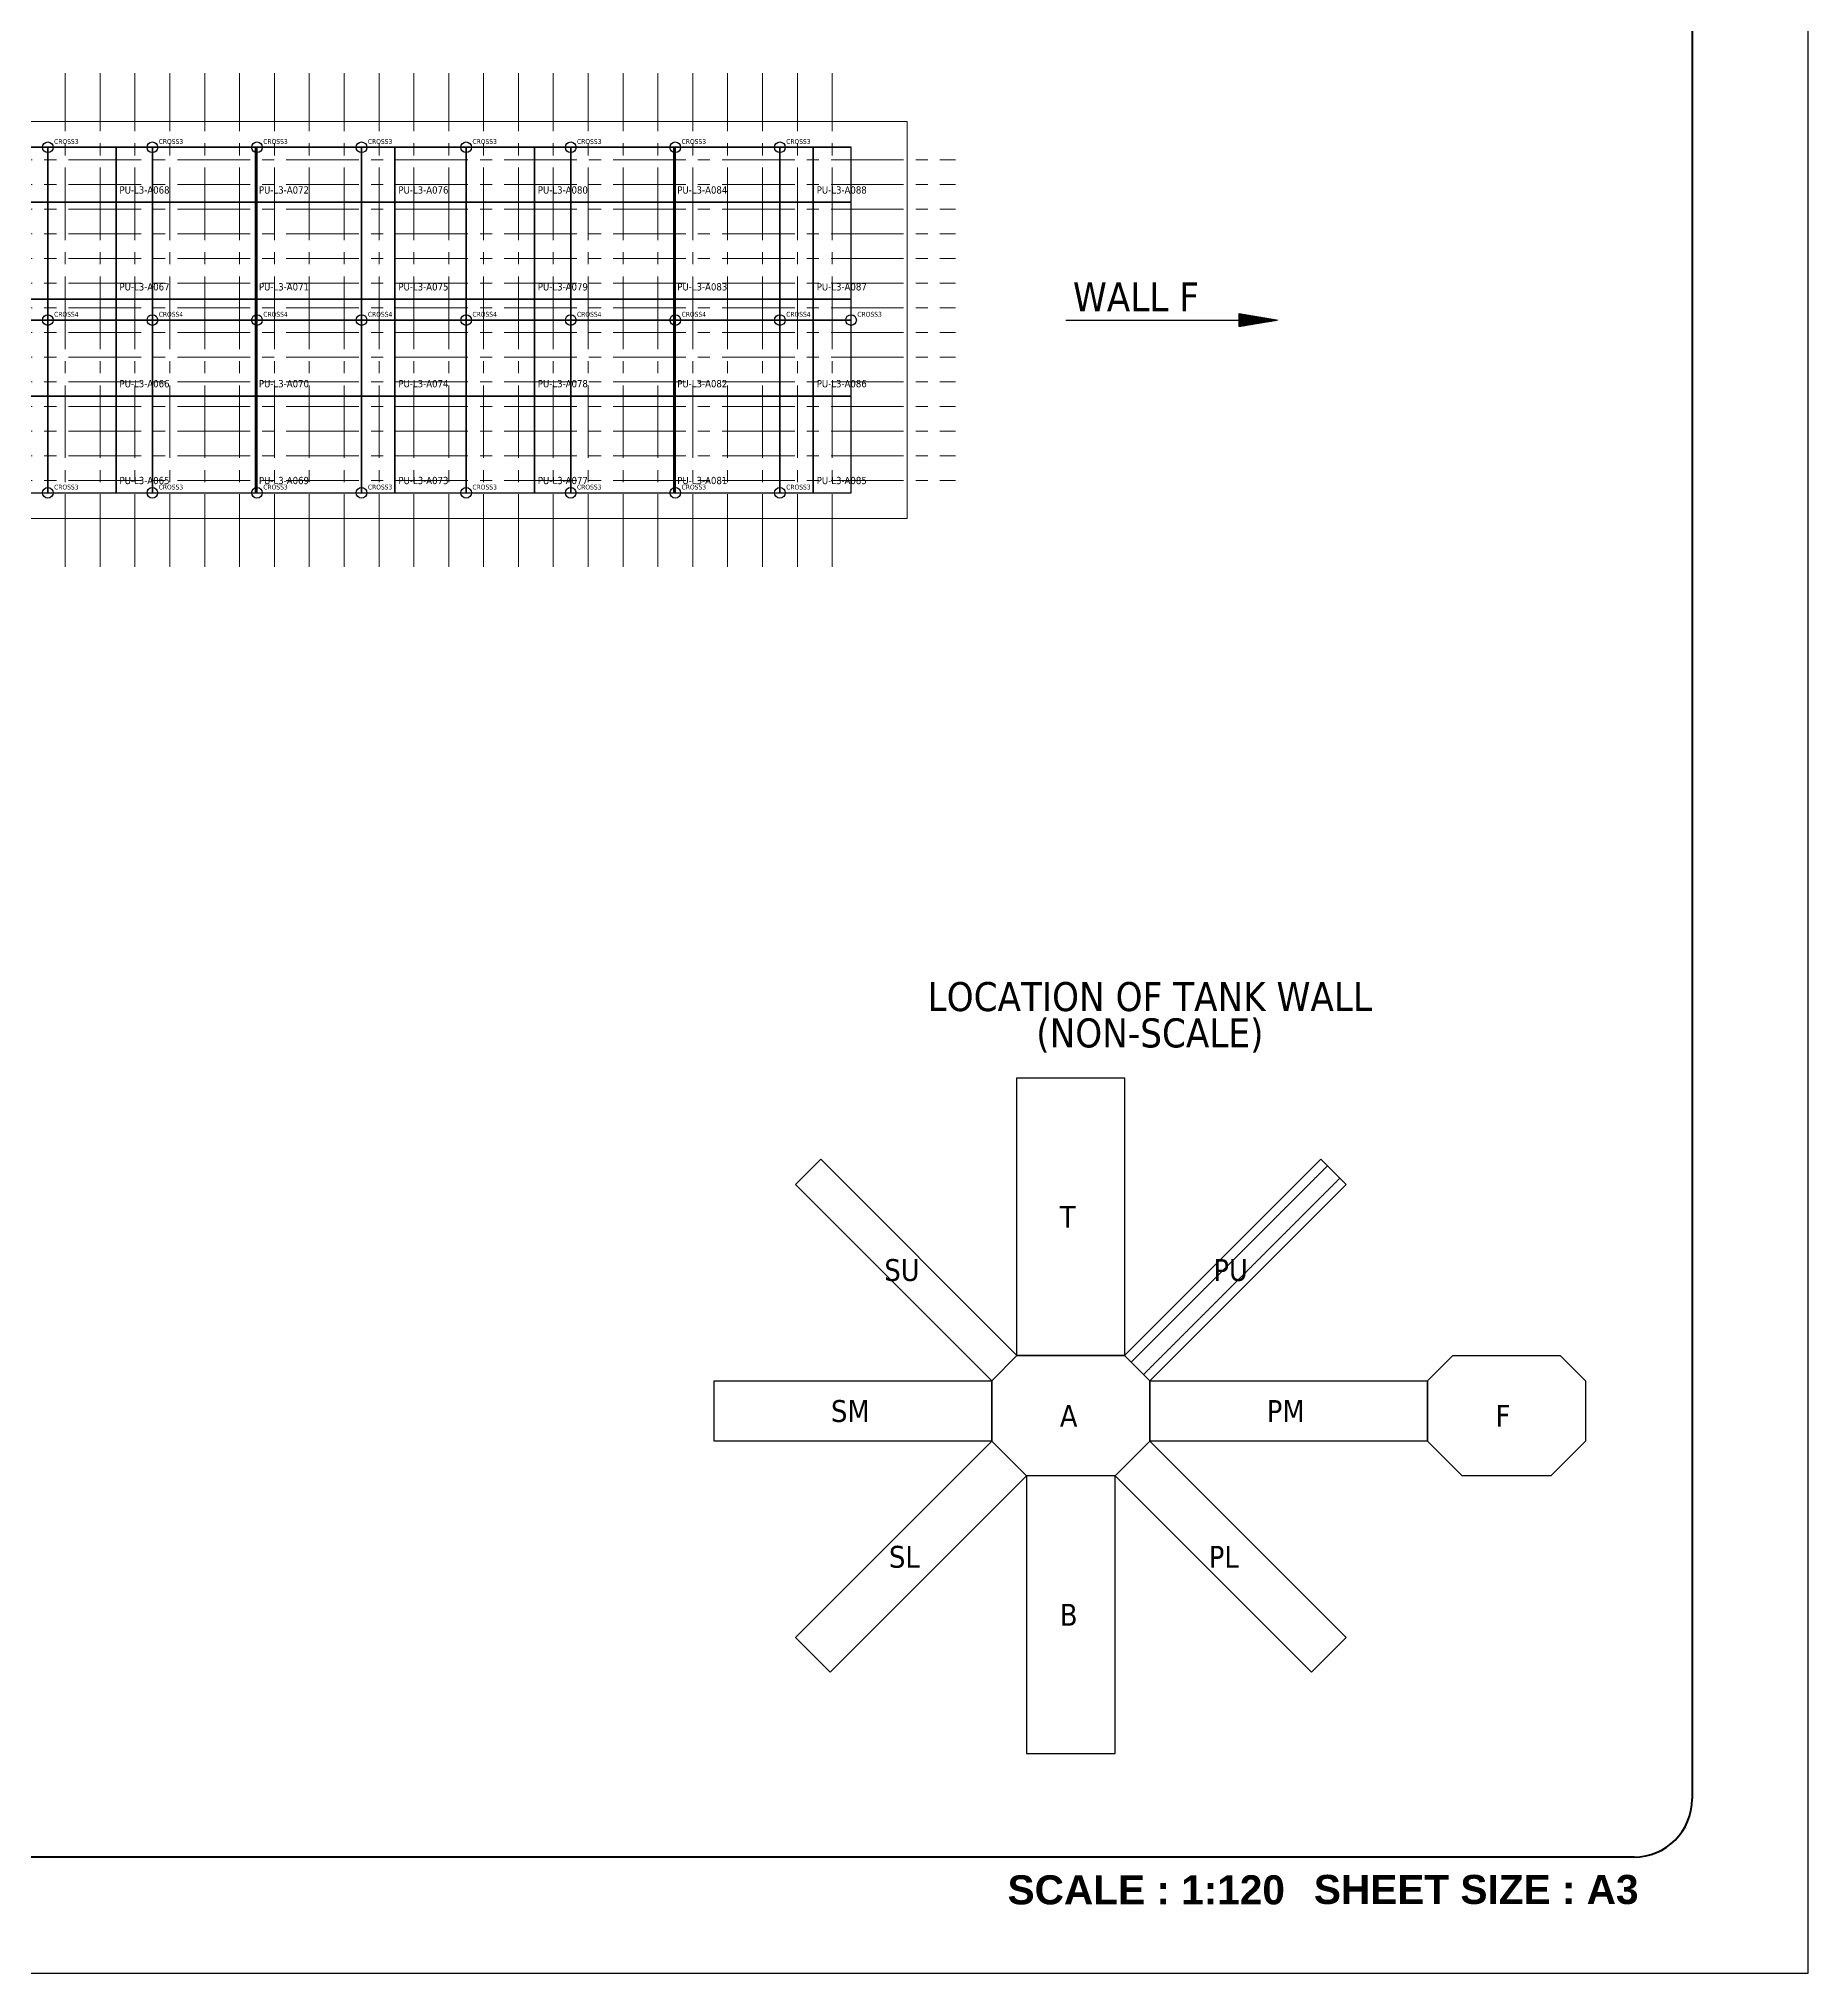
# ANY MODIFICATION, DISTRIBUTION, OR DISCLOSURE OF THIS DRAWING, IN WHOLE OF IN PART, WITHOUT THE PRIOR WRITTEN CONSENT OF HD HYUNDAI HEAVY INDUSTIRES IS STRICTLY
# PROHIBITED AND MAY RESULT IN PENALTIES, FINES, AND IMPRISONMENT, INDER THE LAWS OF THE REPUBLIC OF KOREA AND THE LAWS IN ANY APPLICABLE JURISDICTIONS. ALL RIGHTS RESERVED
# Model space of a CAD drawing. Extents: x 0 to 50400, y 0 to 35640.
# Drawn here: x 32126 to 50400, y 0 to 19975 of the extents above; entities that cross this region are included whole.
import ezdxf
from ezdxf.enums import TextEntityAlignment as Align

# ---------------------------------------------------------------- set-up
doc = ezdxf.new("R2010")
doc.units = 0
doc.linetypes.add('CENTER2', pattern=[225, 150, -25, 25, -25])
for name, color, linetype, lineweight in [('ACS_AREA_L3', 6, 'Continuous', 25), ('ACS_CROSS3', 200, 'Continuous', 25), ('ACS_CROSS4', 206, 'Continuous', 25), ('ACS_LABEL', 7, 'Continuous', 25), ('ACS_LINE_H', 30, 'Continuous', 25), ('ACS_LINE_V', 30, 'Continuous', 25), ('KC-2B Membrane Sheet UM', 181, 'Continuous', 25), ('KC-2B Non Scale View', 253, 'Continuous', 25), ('KC-2B Steel Wall', 7, 'Continuous', 20), ('KC-2B Wall Name', 3, 'Continuous', 25)]:
    doc.layers.add(name, color=color, linetype=linetype, lineweight=lineweight)
doc.layers.add('MULTI-PLOT-AREA', color=2, linetype='Continuous', plot=False)
doc.layers.add('New Scale Title', color=7, linetype='Continuous')
doc.styles.add('arial', font='Arial Bold.ttf')
doc.styles.add('Default', font='Tahoma.ttf')

# ---------------------------------------------------------------- blocks, each defined once
blk = doc.blocks.new('MULTI-PLOT-AREA')
at = {"layer": 'MULTI-PLOT-AREA'}
blk.add_lwpolyline([(0, 0), (1, 0), (1, 1), (0, 1)], close=True, dxfattribs=at)

msp = doc.modelspace()

# ---------------------------------------------------------------- hatches: boundary and pattern name
at = {"layer": 'KC-2B Non Scale View', "extrusion": (0, 0, -1)}
h = msp.add_hatch(dxfattribs=at)
h.set_pattern_fill('WALLCHECK', color=256, scale=0.090198, angle=90, style=0, pattern_type=2)
h.set_pattern_definition([(135, (748383.48, 5135.06), (-127.559853, -127.559853), [9.0198437, -0.0090198])])
h.paths.add_polyline_path([(-43339, 6378), (-45366, 8406), (-45627, 8144), (-43600, 6117)])
at = {"layer": 'KC-2B Wall Name', "extrusion": (0, 0, -1)}
h = msp.add_hatch(dxfattribs=at)
h.set_pattern_fill('SLOPELINE', color=256, scale=0.75, angle=90, style=0, pattern_type=2)
h.set_pattern_definition([(135, (422163.9903, 15963.925), (-0.5303300859, -0.5303300859), [75, -0.075])])
h.paths.add_polyline_path([(-44521, 17003), (-44521, 17137), (-44918, 17070)])

# ---------------------------------------------------------------- linework, layer by layer
at = {"layer": 'ACS_AREA_L3'}
for points in [[(31485, 18286), (32925, 18286), (32925, 18854), (31485, 18854)], [(32925, 18286), (34365, 18286), (34365, 18854), (32925, 18854)], [(34365, 18286), (35805, 18286), (35805, 18854), (34365, 18854)], [(35805, 18286), (37245, 18286), (37245, 18854), (35805, 18854)], [(37245, 18286), (38685, 18286), (38685, 18854), (37245, 18854)], [(38685, 18286), (40125, 18286), (40125, 18854), (38685, 18854)], [(40125, 18286), (40515, 18286), (40515, 18854), (40125, 18854)], [(31485, 17286), (32925, 17286), (32925, 18286), (31485, 18286)], [(32925, 17286), (34365, 17286), (34365, 18286), (32925, 18286)], [(34365, 17286), (35805, 17286), (35805, 18286), (34365, 18286)], [(35805, 17286), (37245, 17286), (37245, 18286), (35805, 18286)], [(37245, 17286), (38685, 17286), (38685, 18286), (37245, 18286)], [(38685, 17286), (40125, 17286), (40125, 18286), (38685, 18286)], [(40125, 17286), (40515, 17286), (40515, 18286), (40125, 18286)], [(31485, 16286), (32925, 16286), (32925, 17286), (31485, 17286)], [(32925, 16286), (34365, 16286), (34365, 17286), (32925, 17286)], [(34365, 16286), (35805, 16286), (35805, 17286), (34365, 17286)], [(35805, 16286), (37245, 16286), (37245, 17286), (35805, 17286)], [(37245, 16286), (38685, 16286), (38685, 17286), (37245, 17286)], [(38685, 16286), (40125, 16286), (40125, 17286), (38685, 17286)], [(40125, 16286), (40515, 16286), (40515, 17286), (40125, 17286)], [(31485, 15286), (32925, 15286), (32925, 16286), (31485, 16286)], [(32925, 15286), (34365, 15286), (34365, 16286), (32925, 16286)], [(34365, 15286), (35805, 15286), (35805, 16286), (34365, 16286)], [(35805, 15286), (37245, 15286), (37245, 16286), (35805, 16286)], [(37245, 15286), (38685, 15286), (38685, 16286), (37245, 16286)], [(38685, 15286), (40125, 15286), (40125, 16286), (38685, 16286)], [(40125, 15286), (40515, 15286), (40515, 16286), (40125, 16286)]]:
    msp.add_lwpolyline(points, close=True, dxfattribs=at)
at = {"layer": 'ACS_CROSS3'}
for centre in [(32220, 18854), (33300, 18854), (34380, 18854), (35460, 18854), (36540, 18854), (37620, 18854), (38700, 18854), (39780, 18854), (40515, 17070), (32220, 15286), (33300, 15286), (34380, 15286), (35460, 15286), (36540, 15286), (37620, 15286), (38700, 15286), (39780, 15286)]:
    msp.add_circle(centre, 55, dxfattribs=at)
at = {"layer": 'ACS_CROSS4'}
for centre in [(32220, 17070), (33300, 17070), (34380, 17070), (35460, 17070), (36540, 17070), (37620, 17070), (38700, 17070), (39780, 17070)]:
    msp.add_circle(centre, 55, dxfattribs=at)
at = {"layer": 'ACS_LINE_H'}
for p, q in [((31485, 18854), (32925, 18854)), ((32925, 18854), (34365, 18854)), ((34365, 18854), (35805, 18854)), ((35805, 18854), (37245, 18854)), ((37245, 18854), (38685, 18854)), ((38685, 18854), (40125, 18854)), ((40125, 18854), (40515, 18854)), ((31485, 17070), (32925, 17070)), ((32925, 17070), (34365, 17070)), ((34365, 17070), (35805, 17070)), ((35805, 17070), (37245, 17070)), ((37245, 17070), (38685, 17070)), ((38685, 17070), (40125, 17070)), ((40125, 17070), (40515, 17070)), ((31485, 15286), (32925, 15286)), ((32925, 15286), (34365, 15286)), ((34365, 15286), (35805, 15286)), ((35805, 15286), (37245, 15286)), ((37245, 15286), (38685, 15286)), ((38685, 15286), (40125, 15286)), ((40125, 15286), (40515, 15286))]:
    msp.add_line(p, q, dxfattribs=at)
at = {"layer": 'ACS_LINE_V'}
for p, q in [((32220, 18286), (32220, 18854)), ((33300, 18286), (33300, 18854)), ((34380, 18286), (34380, 18854)), ((35460, 18286), (35460, 18854)), ((36540, 18286), (36540, 18854)), ((37620, 18286), (37620, 18854)), ((38700, 18286), (38700, 18854)), ((39780, 18286), (39780, 18854)), ((40515, 18286), (40515, 18854)), ((32220, 17286), (32220, 18286)), ((33300, 17286), (33300, 18286)), ((34380, 17286), (34380, 18286)), ((35460, 17286), (35460, 18286)), ((36540, 17286), (36540, 18286)), ((37620, 17286), (37620, 18286)), ((38700, 17286), (38700, 18286)), ((39780, 17286), (39780, 18286)), ((40515, 17286), (40515, 18286)), ((32220, 16286), (32220, 17286)), ((33300, 16286), (33300, 17286)), ((34380, 16286), (34380, 17286)), ((35460, 16286), (35460, 17286)), ((36540, 16286), (36540, 17286)), ((37620, 16286), (37620, 17286)), ((38700, 16286), (38700, 17286)), ((39780, 16286), (39780, 17286)), ((40515, 16286), (40515, 17286)), ((32220, 15286), (32220, 16286)), ((33300, 15286), (33300, 16286)), ((34380, 15286), (34380, 16286)), ((35460, 15286), (35460, 16286)), ((36540, 15286), (36540, 16286)), ((37620, 15286), (37620, 16286)), ((38700, 15286), (38700, 16286)), ((39780, 15286), (39780, 16286)), ((40515, 15286), (40515, 16286))]:
    msp.add_line(p, q, dxfattribs=at)
at = {"layer": 'KC-2B Membrane Sheet UM', "linetype": 'Continuous'}
for p, q in [((32220, 18854), (31140, 18854)), ((32220, 17070), (32220, 18854)), ((33300, 18854), (32220, 18854)), ((32220, 18854), (32220, 17070)), ((33300, 17070), (33300, 18854)), ((34380, 18854), (33300, 18854)), ((33300, 18854), (33300, 17070)), ((34380, 17070), (34380, 18854)), ((35460, 18854), (34380, 18854)), ((34380, 18854), (34380, 17070)), ((35460, 17070), (35460, 18854)), ((36540, 18854), (35460, 18854)), ((35460, 18854), (35460, 17070)), ((36540, 17070), (36540, 18854)), ((37620, 18854), (36540, 18854)), ((36540, 18854), (36540, 17070)), ((37620, 17070), (37620, 18854)), ((38700, 18854), (37620, 18854)), ((37620, 18854), (37620, 17070)), ((38700, 17070), (38700, 18854)), ((39780, 18854), (38700, 18854)), ((38700, 18854), (38700, 17070)), ((39780, 17070), (39780, 18854)), ((40515, 18854), (39780, 18854)), ((39780, 18854), (39780, 17070)), ((40515, 17070), (40515, 18854)), ((9885, 17070), (40515, 17070)), ((40515, 17070), (9885, 17070)), ((32220, 15286), (32220, 17070)), ((32220, 17070), (32220, 15286)), ((33300, 15286), (33300, 17070)), ((33300, 17070), (33300, 15286)), ((34380, 15286), (34380, 17070)), ((34380, 17070), (34380, 15286)), ((35460, 15286), (35460, 17070)), ((35460, 17070), (35460, 15286)), ((36540, 15286), (36540, 17070)), ((36540, 17070), (36540, 15286)), ((37620, 15286), (37620, 17070)), ((37620, 17070), (37620, 15286)), ((38700, 15286), (38700, 17070)), ((38700, 17070), (38700, 15286)), ((39780, 15286), (39780, 17070)), ((39780, 17070), (39780, 15286)), ((40515, 15286), (40515, 17070)), ((31140, 15286), (32220, 15286)), ((32220, 15286), (33300, 15286)), ((33300, 15286), (34380, 15286)), ((34380, 15286), (35460, 15286)), ((35460, 15286), (36540, 15286)), ((36540, 15286), (37620, 15286)), ((37620, 15286), (38700, 15286)), ((38700, 15286), (39780, 15286)), ((39780, 15286), (40515, 15286))]:
    msp.add_line(p, q, dxfattribs=at)
at = {"layer": 'KC-2B Non Scale View', "linetype": 'Continuous', "extrusion": (0, 0, -1)}
for points in [[(-42228, 6378), (-42228, 9245), (-43339, 9245), (-43339, 6378)], [(-41967, 6117), (-39940, 8144), (-40201, 8406), (-42228, 6378)], [(-43339, 6378), (-45366, 8406), (-45627, 8144), (-43600, 6117)], [(-42326, 5135), (-41967, 5494), (-41967, 6117), (-42228, 6378), (-43339, 6378), (-43600, 6117), (-43600, 5494), (-43241, 5135)], [(-46826, 5135), (-46467, 5494), (-46467, 6117), (-46728, 6378), (-47839, 6378), (-48100, 6117), (-48100, 5494), (-47741, 5135)], [(-41967, 5494), (-39100, 5494), (-39100, 6117), (-41967, 6117)], [(-43600, 6117), (-46467, 6117), (-46467, 5494), (-43600, 5494)], [(-42326, 5135), (-40298, 3108), (-39940, 3467), (-41967, 5494)], [(-43600, 5494), (-45627, 3467), (-45268, 3108), (-43241, 5135)]]:
    msp.add_lwpolyline(points, close=True, dxfattribs=at)
at = {"layer": 'KC-2B Non Scale View', "linetype": 'Continuous'}
msp.add_lwpolyline([(42326, 5135), (42326, 2268), (43241, 2268), (43241, 5135)], close=True, dxfattribs=at)
at = {"layer": 'KC-2B Steel Wall', "linetype": 'CENTER2', "ltscale": 5}
for p, q in [((32400, 14521), (32400, 19619)), ((32760, 14521), (32760, 19619)), ((33120, 14521), (33120, 19619)), ((33480, 14521), (33480, 19619)), ((33840, 14521), (33840, 19619)), ((34200, 14521), (34200, 19619)), ((34560, 14521), (34560, 19619)), ((34920, 14521), (34920, 19619)), ((35280, 14521), (35280, 19619)), ((35640, 14521), (35640, 19619)), ((36000, 14521), (36000, 19619)), ((36360, 14521), (36360, 19619)), ((36720, 14521), (36720, 19619)), ((37080, 14521), (37080, 19619)), ((37440, 14521), (37440, 19619)), ((37800, 14521), (37800, 19619)), ((38160, 14521), (38160, 19619)), ((38520, 14521), (38520, 19619)), ((38880, 14521), (38880, 19619)), ((39240, 14521), (39240, 19619)), ((39600, 14521), (39600, 19619)), ((39960, 14521), (39960, 19619)), ((40320, 14521), (40320, 19619)), ((8808, 18725), (41593, 18725)), ((8808, 18470), (41593, 18470)), ((8808, 18216), (41593, 18216)), ((8808, 17961), (41593, 17961)), ((8808, 17707), (41593, 17707)), ((8808, 17452), (41593, 17452)), ((8808, 17197), (41593, 17197)), ((8808, 16943), (41593, 16943)), ((8808, 16688), (41593, 16688)), ((8808, 16434), (41593, 16434)), ((8808, 16179), (41593, 16179)), ((8808, 15924), (41593, 15924)), ((8808, 15670), (41593, 15670)), ((8808, 15415), (41593, 15415))]:
    msp.add_line(p, q, dxfattribs=at)
at = {"layer": 'KC-2B Steel Wall', "extrusion": (0, 0, -1)}
for p, q in [((9308, 19119), (41093, 19119)), ((41093, 19119), (41093, 15021)), ((41093, 15021), (9308, 15021))]:
    msp.add_line(p, q, dxfattribs=at)
at = {"layer": 'KC-2B Wall Name'}
msp.add_line((42731, 17070), (44521, 17070), dxfattribs=at)
at = {"layer": 'KC-2B Wall Name', "extrusion": (0, 0, -1)}
msp.add_lwpolyline([(-44521, 17003), (-44521, 17137), (-44918, 17070)], close=True, dxfattribs=at)
at = {"layer": 'New Scale Title', "color": 7, "linetype": 'Continuous', "lineweight": 40}
for p, q in [((49200, 33480), (49200, 1800)), ((48600, 1200), (1800, 1200))]:
    msp.add_line(p, q, dxfattribs=at)
msp.add_arc((48600, 1800), 600, 270, 0, dxfattribs=at)
msp.add_arc((48600, 1800), 600, 270, 0, dxfattribs=at)

# ---------------------------------------------------------------- block references
at = {"layer": 'New Scale Title', "lineweight": 5, "xscale": 50400, "yscale": 35640, "zscale": 1.2}
msp.add_blockref('MULTI-PLOT-AREA', (0, 0), dxfattribs=at)

# ---------------------------------------------------------------- texts
at = {"layer": 'ACS_CROSS3', "style": 'Default'}
for p in [(32285, 18889), (33365, 18889), (34445, 18889), (35525, 18889), (36605, 18889), (37685, 18889), (38765, 18889), (39845, 18889), (40580, 17105), (32285, 15321), (33365, 15321), (34445, 15321), (35525, 15321), (36605, 15321), (37685, 15321), (38765, 15321), (39845, 15321)]:
    msp.add_text('CROSS3', height=50, dxfattribs=at).set_placement(p)
at = {"layer": 'ACS_CROSS4', "style": 'Default'}
for p in [(32285, 17105), (33365, 17105), (34445, 17105), (35525, 17105), (36605, 17105), (37685, 17105), (38765, 17105), (39845, 17105)]:
    msp.add_text('CROSS4', height=50, dxfattribs=at).set_placement(p)
at = {"layer": 'ACS_LABEL', "style": 'Default'}
for s, p in [('PU-L3-A068', (32960, 18376)), ('PU-L3-A072', (34400, 18376)), ('PU-L3-A076', (35840, 18376)), ('PU-L3-A080', (37280, 18376)), ('PU-L3-A084', (38720, 18376)), ('PU-L3-A088', (40160, 18376)), ('PU-L3-A067', (32960, 17376)), ('PU-L3-A071', (34400, 17376)), ('PU-L3-A075', (35840, 17376)), ('PU-L3-A079', (37280, 17376)), ('PU-L3-A083', (38720, 17376)), ('PU-L3-A087', (40160, 17376)), ('PU-L3-A066', (32960, 16376)), ('PU-L3-A070', (34400, 16376)), ('PU-L3-A074', (35840, 16376)), ('PU-L3-A078', (37280, 16376)), ('PU-L3-A082', (38720, 16376)), ('PU-L3-A086', (40160, 16376)), ('PU-L3-A065', (32960, 15376)), ('PU-L3-A069', (34400, 15376)), ('PU-L3-A073', (35840, 15376)), ('PU-L3-A077', (37280, 15376)), ('PU-L3-A081', (38720, 15376)), ('PU-L3-A085', (40160, 15376))]:
    msp.add_text(s, height=75, dxfattribs=at).set_placement(p)
at = {"layer": 'KC-2B Non Scale View', "style": 'Default'}
for s, p in [('LOCATION OF TANK WALL', (43600, 9845)), ('(NON-SCALE)', (43600, 9470))]:
    msp.add_text(s, height=300, dxfattribs=at).set_placement(p, align=Align.BOTTOM_CENTER)
for s, height, p in [('T', 225, (42671, 7699)), ('SU', 225.5, (40859, 7149)), ('PU', 225.5, (44257, 7149)), ('SM', 225.5, (40308, 5693)), ('A', 225, (42671, 5644)), ('PM', 225.5, (44808, 5693)), ('F', 225, (47171, 5644)), ('SL', 225.5, (40907, 4188)), ('PL', 225.5, (44209, 4188)), ('B', 225, (42671, 3589))]:
    msp.add_text(s, height=height, dxfattribs=at).set_placement(p)
at = {"layer": 'KC-2B Wall Name', "style": 'Default'}
msp.add_text('WALL F', height=300, dxfattribs=at).set_placement((42806, 17070), align=Align.BOTTOM_LEFT)
at = {"layer": 'New Scale Title', "color": 2, "insert": (42131, 1012), "char_height": 300, "attachment_point": 1, "style": 'arial'}
msp.add_mtext('SCALE : 1:120', dxfattribs=at)
at = {"layer": 'New Scale Title', "color": 2, "insert": (45294, 1016), "char_height": 300, "width": 3389.56, "attachment_point": 1, "style": 'arial'}
msp.add_mtext('SHEET SIZE : A3', dxfattribs=at)

doc.saveas('drawing.dxf')
